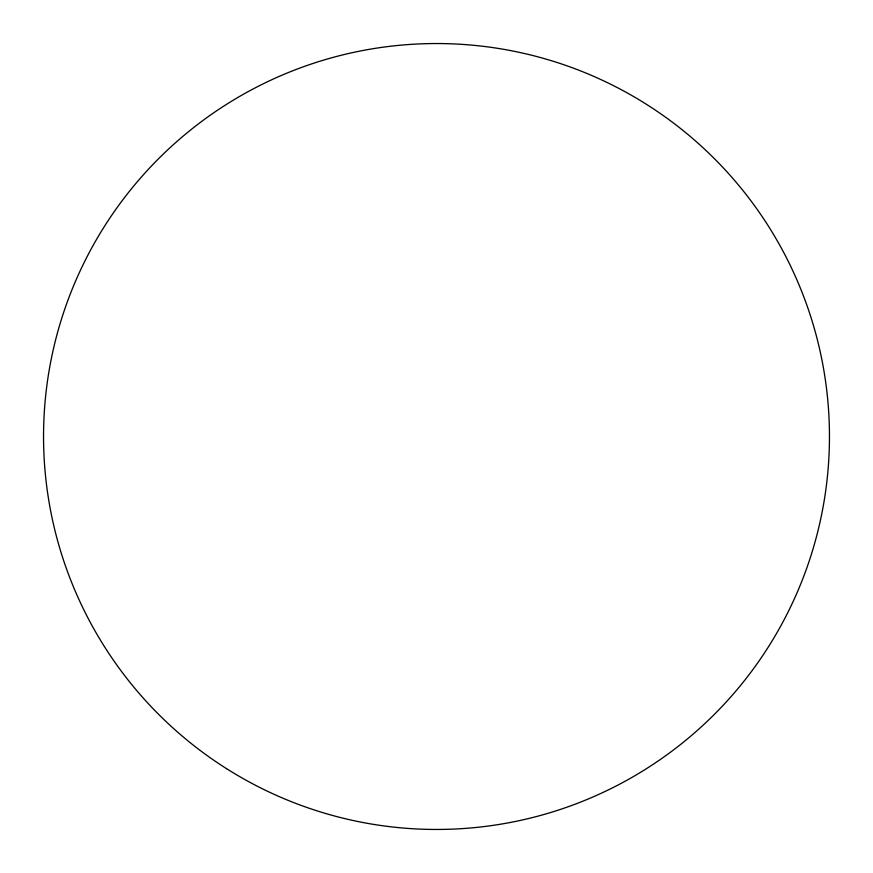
<?xml version="1.0" encoding="UTF-8"?>
<svg xmlns="http://www.w3.org/2000/svg" width="873" height="873" viewBox="0 0 873 873"><rect width="100%" height="100%" fill="white"/><g stroke="black" fill="none" stroke-linecap="round" stroke-linejoin="round"><path stroke-width="1.31" d="M226.587 768.687A392.948 392.948 0 0 0 829.143 452.203A392.948 392.948 0 0 0 253.781 88.61A392.948 392.948 0 0 0 226.587 768.687"/></g></svg>
